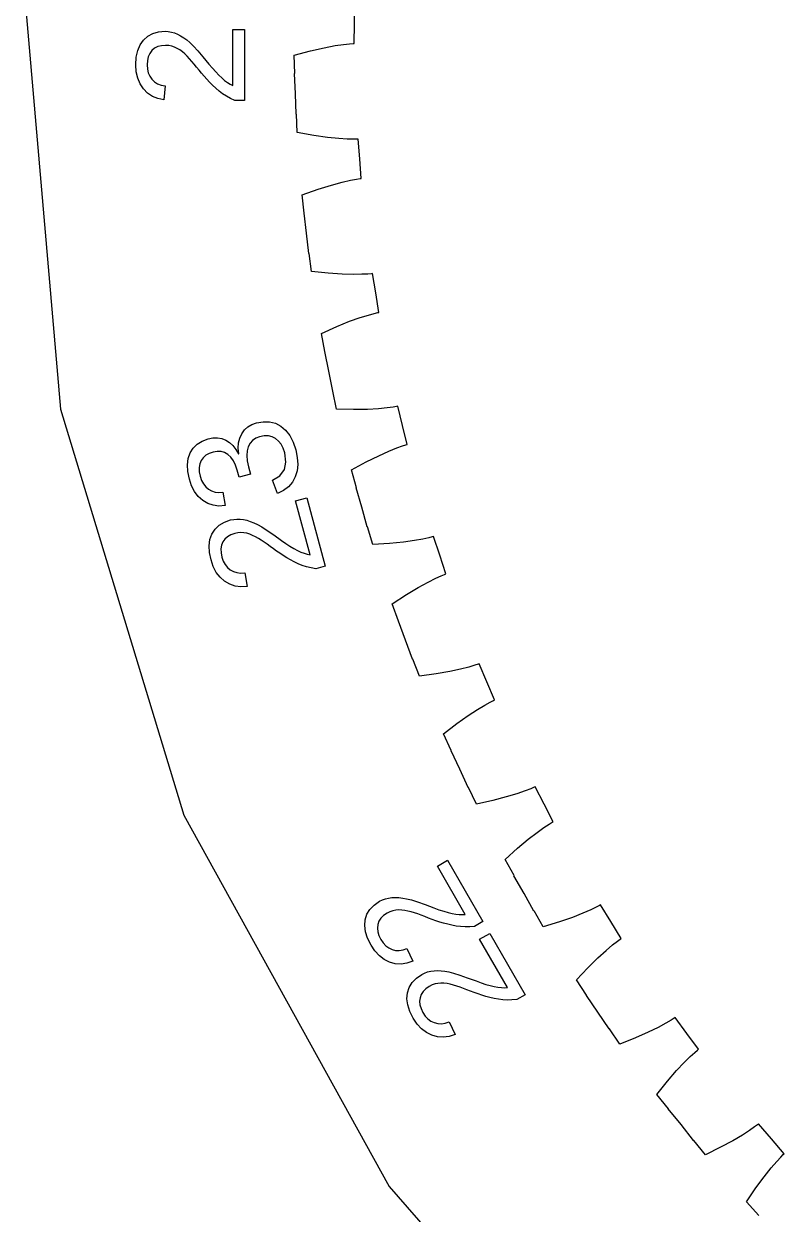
# Model space of a CAD drawing. Header units: metres. Extents: x -300 to 172, y -235 to 235.
# Drawn here: x -299.6 to -211.3, y -138.2 to 0 of the extents above; entities that cross this region are included whole.
import ezdxf

# ---------------------------------------------------------------- set-up
doc = ezdxf.new("R2010")
doc.units = ezdxf.units.M

msp = doc.modelspace()

# ---------------------------------------------------------------- linework, layer by layer
for p, q in [((-299.62, 4.35748), (-295.377, -44.7258)), ((-261.235, 0.00017), (-261.247, 2.28262)), ((-261.247, -2.28261), (-261.235, 0.00017)), ((-285.236, -1.43819), (-284.653, -1.12286)), ((-284.653, -1.12286), (-283.977, -0.93368)), ((-283.977, -0.93368), (-283.208, -0.87062)), ((-283.208, -0.87062), (-282.847, -0.89131)), ((-282.847, -0.89131), (-282.487, -0.95337)), ((-282.487, -0.95337), (-282.128, -1.05681)), ((-282.128, -1.05681), (-281.771, -1.20161)), ((-281.771, -1.20161), (-281.414, -1.38675)), ((-275.352, -7.15361), (-275.352, -0.67662)), ((-275.352, -0.67662), (-274.004, -0.67662)), ((-274.004, -0.67662), (-274.004, -8.89862)), ((-286.39, -3.10562), (-286.113, -2.43837)), ((-286.113, -2.43837), (-285.726, -1.87962)), ((-285.726, -1.87962), (-285.236, -1.43819)), ((-284.064, -2.65062), (-284.432, -2.83812)), ((-283.639, -2.53812), (-284.064, -2.65062)), ((-283.156, -2.50061), (-283.639, -2.53812)), ((-282.787, -2.52237), (-283.156, -2.50061)), ((-282.437, -2.58762), (-282.787, -2.52237)), ((-282.108, -2.69637), (-282.437, -2.58762)), ((-281.798, -2.84862), (-282.108, -2.69637)), ((-281.414, -1.38675), (-281.057, -1.61212)), ((-281.057, -1.61212), (-280.7, -1.87775)), ((-280.7, -1.87775), (-280.343, -2.18362)), ((-280.343, -2.18362), (-279.937, -2.584)), ((-279.937, -2.584), (-279.432, -3.13312)), ((-264.761, -2.77104), (-263.485, -2.53514)), ((-263.485, -2.53514), (-262.501, -2.39188)), ((-262.501, -2.39188), (-261.803, -2.31694)), ((-261.803, -2.31694), (-261.386, -2.28767)), ((-261.386, -2.28767), (-261.247, -2.28261)), ((-286.612, -4.76562), (-286.556, -3.88136)), ((-286.556, -3.88136), (-286.39, -3.10562)), ((-285.166, -3.81636), (-285.272, -4.26181)), ((-284.99, -3.42931), (-285.166, -3.81636)), ((-284.743, -3.10062), (-284.99, -3.42931)), ((-284.432, -2.83812), (-284.743, -3.10062)), ((-281.501, -3.03612), (-281.798, -2.84862)), ((-281.211, -3.25061), (-281.501, -3.03612)), ((-280.928, -3.49211), (-281.211, -3.25061)), ((-280.651, -3.76062), (-280.928, -3.49211)), ((-280.378, -4.05118), (-280.651, -3.76062)), ((-280.104, -4.35887), (-280.378, -4.05118)), ((-279.432, -3.13312), (-278.83, -3.83099)), ((-278.83, -3.83099), (-278.13, -4.67761)), ((-268.228, -3.63075), (-266.339, -3.12631)), ((-268.154, -5.76239), (-268.228, -3.63075)), ((-266.339, -3.12631), (-264.761, -2.77104)), ((-286.557, -5.5818), (-286.612, -4.76562)), ((-285.272, -4.26181), (-285.308, -4.76562)), ((-285.308, -4.76562), (-285.273, -5.24986)), ((-285.273, -5.24986), (-285.17, -5.68962)), ((-279.831, -4.68369), (-280.104, -4.35887)), ((-279.558, -5.02562), (-279.831, -4.68369)), ((-279.279, -5.3765), (-279.558, -5.02562)), ((-278.988, -5.72911), (-279.279, -5.3765)), ((-278.13, -4.67761), (-277.725, -5.15831)), ((-277.725, -5.15831), (-277.341, -5.58737)), ((-286.391, -6.32037), (-286.557, -5.5818)), ((-286.116, -6.98131), (-286.391, -6.32037)), ((-285.17, -5.68962), (-284.998, -6.08487)), ((-284.998, -6.08487), (-284.757, -6.43562)), ((-284.757, -6.43562), (-284.453, -6.72981)), ((-284.453, -6.72981), (-284.094, -6.95638)), ((-278.686, -6.0835), (-278.988, -5.72911)), ((-278.372, -6.43962), (-278.686, -6.0835)), ((-278.043, -6.7925), (-278.372, -6.43962)), ((-277.695, -7.13712), (-278.043, -6.7925)), ((-277.341, -5.58737), (-276.978, -5.9648)), ((-276.978, -5.9648), (-276.635, -6.29062)), ((-276.635, -6.29062), (-276.305, -6.56918)), ((-276.305, -6.56918), (-275.981, -6.80586)), ((-275.981, -6.80586), (-275.663, -7.00069)), ((-268.178, -5.76918), (-268.154, -5.76239)), ((-268.073, -8.11945), (-268.178, -5.76918)), ((-285.73, -7.56462), (-286.116, -6.98131)), ((-285.251, -8.05162), (-285.73, -7.56462)), ((-284.697, -8.42462), (-285.251, -8.05162)), ((-284.094, -6.95638), (-283.68, -7.11531)), ((-283.68, -7.11531), (-283.21, -7.20662)), ((-283.21, -7.20662), (-283.36, -8.82861)), ((-277.329, -7.4735), (-277.695, -7.13712)), ((-276.944, -7.80162), (-277.329, -7.4735)), ((-276.534, -8.11317), (-276.944, -7.80162)), ((-276.094, -8.39987), (-276.534, -8.11317)), ((-275.663, -7.00069), (-275.352, -7.15361)), ((-267.991, -10.4711), (-268.073, -8.11945)), ((-284.066, -8.68362), (-284.697, -8.42462)), ((-283.36, -8.82861), (-284.066, -8.68362)), ((-275.624, -8.66168), (-276.094, -8.39987)), ((-275.123, -8.89862), (-275.624, -8.66168)), ((-274.004, -8.89862), (-275.123, -8.89862)), ((-267.967, -10.4759), (-267.991, -10.4711)), ((-267.871, -12.6066), (-267.967, -10.4759)), ((-265.947, -12.9594), (-267.871, -12.6066)), ((-264.347, -13.1882), (-265.947, -12.9594)), ((-263.056, -13.322), (-264.347, -13.1882)), ((-262.064, -13.3866), (-263.056, -13.322)), ((-261.362, -13.4058), (-262.064, -13.3866)), ((-260.943, -13.4018), (-261.362, -13.4058)), ((-260.805, -13.3959), (-260.943, -13.4018)), ((-260.611, -15.6703), (-260.805, -13.3959)), ((-260.442, -17.9467), (-260.611, -15.6703)), ((-260.993, -18.0251), (-260.58, -17.9628)), ((-260.58, -17.9628), (-260.442, -17.9467)), ((-267.294, -19.8452), (-265.451, -19.1923)), ((-265.451, -19.1923), (-263.907, -18.7128)), ((-263.907, -18.7128), (-262.653, -18.3763)), ((-262.653, -18.3763), (-261.683, -18.1553)), ((-261.683, -18.1553), (-260.993, -18.0251)), ((-267.051, -21.9642), (-267.294, -19.8452)), ((-267.075, -21.9729), (-267.051, -21.9642)), ((-266.782, -24.3073), (-267.075, -21.9729)), ((-266.515, -26.6451), (-266.782, -24.3073)), ((-266.489, -26.648), (-266.515, -26.6451)), ((-266.225, -28.7644), (-266.489, -26.648)), ((-264.279, -28.9632), (-266.225, -28.7644)), ((-262.666, -29.0641), (-264.279, -28.9632)), ((-259.256, -29.0067), (-259.673, -29.0439)), ((-259.118, -28.9897), (-259.256, -29.0067)), ((-258.745, -31.2415), (-259.118, -28.9897)), ((-261.368, -29.0949), (-262.666, -29.0641)), ((-260.374, -29.0805), (-261.368, -29.0949)), ((-259.673, -29.0439), (-260.374, -29.0805)), ((-258.395, -33.4973), (-258.745, -31.2415)), ((-263.289, -35.1369), (-261.788, -34.5363)), ((-261.788, -34.5363), (-260.565, -34.1012)), ((-260.565, -34.1012), (-259.616, -33.8039)), ((-259.616, -33.8039), (-258.939, -33.6192)), ((-258.939, -33.6192), (-258.531, -33.5243)), ((-258.531, -33.5243), (-258.395, -33.4973)), ((-265.074, -35.9342), (-263.289, -35.1369)), ((-264.664, -38.0272), (-265.074, -35.9342)), ((-264.687, -38.0378), (-264.664, -38.0272)), ((-264.21, -40.3417), (-264.687, -38.0378)), ((-263.758, -42.6507), (-264.21, -40.3417)), ((-263.732, -42.6515), (-263.758, -42.6507)), ((-263.3, -44.7402), (-263.732, -42.6515)), ((-295.377, -44.7258), (-281.022, -91.8544)), ((-261.345, -44.7839), (-263.3, -44.7402)), ((-259.729, -44.7563), (-261.345, -44.7839)), ((-258.433, -44.6838), (-259.729, -44.7563)), ((-257.443, -44.5905), (-258.433, -44.6838)), ((-256.746, -44.4983), (-257.443, -44.5905)), ((-256.334, -44.4281), (-256.746, -44.4983)), ((-256.198, -44.4002), (-256.334, -44.4281)), ((-255.647, -46.6152), (-256.198, -44.4002)), ((-274.006, -47.1527), (-273.618, -46.7977)), ((-273.618, -46.7977), (-273.155, -46.5231)), ((-273.155, -46.5231), (-272.619, -46.3292)), ((-272.619, -46.3292), (-271.82, -46.1859)), ((-271.82, -46.1859), (-271.079, -46.1996)), ((-271.079, -46.1996), (-270.397, -46.3702)), ((-270.397, -46.3702), (-269.772, -46.6978)), ((-269.772, -46.6978), (-269.218, -47.1755)), ((-255.119, -48.8361), (-255.647, -46.6152)), ((-278.923, -48.4404), (-278.227, -48.1871)), ((-278.227, -48.1871), (-277.666, -48.0796)), ((-277.666, -48.0796), (-277.136, -48.0671)), ((-277.136, -48.0671), (-276.64, -48.1494)), ((-276.64, -48.1494), (-276.175, -48.3267)), ((-276.175, -48.3267), (-275.747, -48.5952)), ((-274.683, -48.6477), (-274.55, -48.091)), ((-274.55, -48.091), (-274.32, -47.5884)), ((-274.32, -47.5884), (-274.006, -47.1527)), ((-273.063, -48.3561), (-273.353, -48.6863)), ((-272.693, -48.1057), (-273.063, -48.3561)), ((-272.245, -47.9351), (-272.693, -48.1057)), ((-271.708, -47.8354), (-272.245, -47.9351)), ((-271.218, -47.8367), (-271.708, -47.8354)), ((-270.775, -47.9389), (-271.218, -47.8367)), ((-270.379, -48.1421), (-270.775, -47.9389)), ((-270.033, -48.4365), (-270.379, -48.1421)), ((-269.218, -47.1755), (-268.747, -47.7962)), ((-268.747, -47.7962), (-268.359, -48.5601)), ((-280.309, -49.8175), (-279.964, -49.2556)), ((-279.964, -49.2556), (-279.501, -48.7965)), ((-279.501, -48.7965), (-278.923, -48.4404)), ((-277.645, -49.7195), (-278.095, -49.878)), ((-277.17, -49.6388), (-277.645, -49.7195)), ((-276.725, -49.659), (-277.17, -49.6388)), ((-276.311, -49.7802), (-276.725, -49.659)), ((-275.747, -48.5952), (-275.357, -48.9523)), ((-275.357, -48.9523), (-275.006, -49.3979)), ((-275.006, -49.3979), (-274.694, -49.9321)), ((-274.72, -49.2584), (-274.683, -48.6477)), ((-274.661, -49.923), (-274.72, -49.2584)), ((-273.693, -49.579), (-273.729, -50.1267)), ((-273.565, -49.0964), (-273.693, -49.579)), ((-273.353, -48.6863), (-273.565, -49.0964)), ((-269.743, -48.8121), (-270.033, -48.4365)), ((-269.506, -49.2689), (-269.743, -48.8121)), ((-269.324, -49.8068), (-269.506, -49.2689)), ((-268.359, -48.5601), (-268.056, -49.467)), ((-268.056, -49.467), (-267.875, -50.3456)), ((-258.419, -50.1414), (-257.234, -49.6105)), ((-257.234, -49.6105), (-256.312, -49.2387)), ((-256.312, -49.2387), (-255.651, -49.0009)), ((-255.651, -49.0009), (-255.253, -48.8739)), ((-255.253, -48.8739), (-255.119, -48.8361)), ((-280.62, -51.1878), (-280.531, -50.4665)), ((-280.531, -50.4665), (-280.309, -49.8175)), ((-279.186, -51.0793), (-279.258, -51.5122)), ((-279.025, -50.696), (-279.186, -51.0793)), ((-278.785, -50.3663), (-279.025, -50.696)), ((-278.475, -50.0936), (-278.785, -50.3663)), ((-278.095, -49.878), (-278.475, -50.0936)), ((-275.926, -50.0023), (-276.311, -49.7802)), ((-275.582, -50.3196), (-275.926, -50.0023)), ((-275.287, -50.7261), (-275.582, -50.3196)), ((-275.043, -51.222), (-275.287, -50.7261)), ((-274.694, -49.9321), (-274.661, -49.923)), ((-273.729, -50.1267), (-273.675, -50.7395)), ((-273.675, -50.7395), (-273.53, -51.4174)), ((-269.372, -51.7559), (-269.181, -50.8708)), ((-269.181, -50.8708), (-269.324, -49.8068)), ((-267.875, -50.3456), (-267.822, -51.1597)), ((-261.584, -51.796), (-259.867, -50.8594)), ((-259.867, -50.8594), (-258.419, -50.1414)), ((-280.577, -51.9815), (-280.62, -51.1878)), ((-280.401, -52.8475), (-280.577, -51.9815)), ((-279.258, -51.5122), (-279.242, -51.9949)), ((-279.242, -51.9949), (-279.137, -52.5274)), ((-274.849, -51.8071), (-275.043, -51.222)), ((-274.626, -52.6417), (-274.849, -51.8071)), ((-273.298, -52.2858), (-274.626, -52.6417)), ((-273.53, -51.4174), (-273.298, -52.2858)), ((-270.752, -52.9898), (-269.895, -52.4623)), ((-269.895, -52.4623), (-269.372, -51.7559)), ((-267.896, -51.9093), (-268.098, -52.5944)), ((-267.822, -51.1597), (-267.896, -51.9093)), ((-261.008, -53.8498), (-261.584, -51.796)), ((-280.138, -53.6221), (-280.401, -52.8475)), ((-279.792, -54.2939), (-280.138, -53.6221)), ((-279.137, -52.5274), (-278.975, -53.0011)), ((-278.975, -53.0011), (-278.762, -53.409)), ((-278.762, -53.409), (-278.496, -53.7511)), ((-278.496, -53.7511), (-278.178, -54.0273)), ((-270.182, -54.5351), (-270.752, -52.9898)), ((-268.884, -53.7321), (-269.469, -54.1754)), ((-268.427, -53.2051), (-268.884, -53.7321)), ((-268.098, -52.5944), (-268.427, -53.2051)), ((-261.03, -53.8622), (-261.008, -53.8498)), ((-260.372, -56.121), (-261.03, -53.8622)), ((-279.363, -54.8632), (-279.792, -54.2939)), ((-278.851, -55.3298), (-279.363, -54.8632)), ((-278.178, -54.0273), (-277.817, -54.2305)), ((-277.817, -54.2305), (-277.42, -54.354)), ((-277.42, -54.354), (-276.988, -54.398)), ((-276.988, -54.398), (-276.519, -54.3623)), ((-276.519, -54.3623), (-276.225, -55.9348)), ((-269.469, -54.1754), (-270.182, -54.5351)), ((-268.066, -55.3797), (-266.763, -55.0308)), ((-266.763, -55.0308), (-264.635, -62.9727)), ((-278.272, -55.6788), (-278.851, -55.3298)), ((-277.641, -55.8959), (-278.272, -55.6788)), ((-276.958, -55.9812), (-277.641, -55.8959)), ((-276.225, -55.9348), (-276.958, -55.9812)), ((-266.389, -61.636), (-268.066, -55.3797)), ((-259.737, -58.3867), (-260.372, -56.121)), ((-276.935, -58.2181), (-276.33, -57.8604)), ((-276.33, -57.8604), (-275.604, -57.6004)), ((-275.604, -57.6004), (-275.25, -57.5269)), ((-275.25, -57.5269), (-274.886, -57.4938)), ((-274.886, -57.4938), (-274.513, -57.5008)), ((-274.513, -57.5008), (-274.13, -57.5482)), ((-274.13, -57.5482), (-273.737, -57.6346)), ((-273.737, -57.6346), (-273.334, -57.7599)), ((-273.334, -57.7599), (-272.92, -57.9241)), ((-272.92, -57.9241), (-272.496, -58.1271)), ((-278.004, -59.8667), (-277.775, -59.2267)), ((-277.775, -59.2267), (-277.416, -58.6736)), ((-277.416, -58.6736), (-276.935, -58.2181)), ((-275.588, -59.3226), (-275.97, -59.5413)), ((-275.132, -59.1614), (-275.588, -59.3226)), ((-274.769, -59.0868), (-275.132, -59.1614)), ((-274.415, -59.0594), (-274.769, -59.0868)), ((-274.068, -59.0792), (-274.415, -59.0594)), ((-273.73, -59.146), (-274.068, -59.0792)), ((-273.395, -59.2504), (-273.73, -59.146)), ((-273.059, -59.3825), (-273.395, -59.2504)), ((-272.723, -59.5424), (-273.059, -59.3825)), ((-272.496, -58.1271), (-272.001, -58.4088)), ((-272.001, -58.4088), (-271.371, -58.8087)), ((-271.371, -58.8087), (-270.609, -59.3269)), ((-270.609, -59.3269), (-269.713, -59.9634)), ((-259.712, -58.3855), (-259.737, -58.3867)), ((-259.115, -60.4332), (-259.712, -58.3855)), ((-278.099, -60.5829), (-278.004, -59.8667)), ((-278.059, -61.3752), (-278.099, -60.5829)), ((-276.663, -60.5331), (-276.733, -60.9527)), ((-276.509, -60.1517), (-276.663, -60.5331)), ((-276.277, -59.8177), (-276.509, -60.1517)), ((-275.97, -59.5413), (-276.277, -59.8177)), ((-272.386, -59.7301), (-272.723, -59.5424)), ((-272.047, -59.9401), (-272.386, -59.7301)), ((-271.703, -60.1666), (-272.047, -59.9401)), ((-271.355, -60.4096), (-271.703, -60.1666)), ((-271.003, -60.6691), (-271.355, -60.4096)), ((-270.642, -60.9358), (-271.003, -60.6691)), ((-269.713, -59.9634), (-269.198, -60.323)), ((-269.198, -60.323), (-268.716, -60.6381)), ((-268.716, -60.6381), (-268.268, -60.9086)), ((-257.163, -60.3214), (-259.115, -60.4332)), ((-255.554, -60.1655), (-257.163, -60.3214)), ((-254.268, -59.9903), (-255.554, -60.1655)), ((-253.288, -59.8186), (-254.268, -59.9903)), ((-252.602, -59.6713), (-253.288, -59.8186)), ((-252.196, -59.5686), (-252.602, -59.6713)), ((-252.063, -59.53), (-252.196, -59.5686)), ((-251.338, -61.6942), (-252.063, -59.53)), ((-277.884, -62.2437), (-278.059, -61.3752)), ((-276.733, -60.9527), (-276.72, -61.4104)), ((-276.72, -61.4104), (-276.624, -61.9062)), ((-276.624, -61.9062), (-276.465, -62.365)), ((-270.27, -61.2012), (-270.642, -60.9358)), ((-269.887, -61.4653), (-270.27, -61.2012)), ((-269.491, -61.728), (-269.887, -61.4653)), ((-269.082, -61.9837), (-269.491, -61.728)), ((-268.657, -62.2266), (-269.082, -61.9837)), ((-268.268, -60.9086), (-267.852, -61.1345)), ((-267.852, -61.1345), (-267.461, -61.3181)), ((-267.461, -61.3181), (-267.087, -61.463)), ((-267.087, -61.463), (-266.73, -61.5689)), ((-266.73, -61.5689), (-266.389, -61.636)), ((-250.635, -63.8662), (-251.338, -61.6942)), ((-277.619, -63.0178), (-277.884, -62.2437)), ((-277.268, -63.6884), (-277.619, -63.0178)), ((-276.465, -62.365), (-276.252, -62.763)), ((-276.252, -62.763), (-275.983, -63.1003)), ((-275.983, -63.1003), (-275.66, -63.3767)), ((-275.66, -63.3767), (-275.29, -63.5823)), ((-268.216, -62.4567), (-268.657, -62.2266)), ((-267.759, -62.674), (-268.216, -62.4567)), ((-267.283, -62.8689), (-267.759, -62.674)), ((-266.784, -63.0319), (-267.283, -62.8689)), ((-266.261, -63.163), (-266.784, -63.0319)), ((-265.716, -63.2623), (-266.261, -63.163)), ((-264.635, -62.9727), (-265.716, -63.2623)), ((-276.831, -64.2554), (-277.268, -63.6884)), ((-276.307, -64.719), (-276.831, -64.2554)), ((-275.719, -65.0656), (-276.307, -64.719)), ((-275.29, -63.5823), (-274.885, -63.7083)), ((-274.885, -63.7083), (-274.443, -63.7545)), ((-274.443, -63.7545), (-273.966, -63.721)), ((-273.966, -63.721), (-273.691, -65.3265)), ((-253.82, -65.4295), (-252.682, -64.8062)), ((-252.682, -64.8062), (-251.792, -64.3623)), ((-251.792, -64.3623), (-251.152, -64.0727)), ((-251.152, -64.0727), (-250.765, -63.9144)), ((-250.765, -63.9144), (-250.635, -63.8662)), ((-275.087, -65.2823), (-275.719, -65.0656)), ((-274.411, -65.3694), (-275.087, -65.2823)), ((-273.691, -65.3265), (-274.411, -65.3694)), ((-256.844, -67.3303), (-255.207, -66.2603)), ((-255.207, -66.2603), (-253.82, -65.4295)), ((-256.107, -69.3319), (-256.844, -67.3303)), ((-256.128, -69.346), (-256.107, -69.3319)), ((-255.293, -71.5454), (-256.128, -69.346)), ((-254.48, -73.7534), (-255.293, -71.5454)), ((-254.455, -73.7503), (-254.48, -73.7534)), ((-253.697, -75.7441), (-254.455, -73.7503)), ((-247.265, -74.4671), (-247.937, -74.6685)), ((-246.869, -74.3326), (-247.265, -74.4671)), ((-246.739, -74.2835), (-246.869, -74.3326)), ((-245.844, -76.3836), (-246.739, -74.2835)), ((-251.76, -75.4776), (-253.697, -75.7441)), ((-250.168, -75.1943), (-251.76, -75.4776)), ((-248.9, -74.9175), (-250.168, -75.1943)), ((-247.937, -74.6685), (-248.9, -74.9175)), ((-244.971, -78.4925), (-245.844, -76.3836)), ((-246.085, -79.079), (-245.47, -78.7395)), ((-245.47, -78.7395), (-245.097, -78.5509)), ((-245.097, -78.5509), (-244.971, -78.4925)), ((-248.022, -80.3039), (-246.937, -79.5921)), ((-246.937, -79.5921), (-246.085, -79.079)), ((-250.885, -82.4389), (-249.339, -81.2423)), ((-249.339, -81.2423), (-248.022, -80.3039)), ((-249.991, -84.3757), (-250.885, -82.4389)), ((-250.011, -84.3914), (-249.991, -84.3757)), ((-249.004, -86.5173), (-250.011, -84.3914)), ((-248.018, -88.654), (-249.004, -86.5173)), ((-247.993, -88.6488), (-248.018, -88.654)), ((-247.08, -90.5761), (-247.993, -88.6488)), ((-243.606, -89.7477), (-245.17, -90.1566)), ((-242.363, -89.371), (-243.606, -89.7477)), ((-241.424, -89.0463), (-242.363, -89.371)), ((-240.769, -88.7922), (-241.424, -89.0463)), ((-240.385, -88.6265), (-240.769, -88.7922)), ((-240.259, -88.5673), (-240.385, -88.6265)), ((-239.2, -90.5893), (-240.259, -88.5673)), ((-245.17, -90.1566), (-247.08, -90.5761)), ((-238.162, -92.6225), (-239.2, -90.5893)), ((-281.022, -91.8544), (-257.182, -134.969)), ((-241.06, -94.6706), (-240.035, -93.8748)), ((-240.035, -93.8748), (-239.226, -93.2957)), ((-239.226, -93.2957), (-238.641, -92.9084)), ((-238.641, -92.9084), (-238.283, -92.6908)), ((-238.283, -92.6908), (-238.162, -92.6225)), ((-242.298, -95.7107), (-241.06, -94.6706)), ((-243.744, -97.0264), (-242.298, -95.7107)), ((-251.601, -97.7691), (-250.434, -97.0951)), ((-248.362, -103.378), (-251.601, -97.7691)), ((-250.434, -97.0951), (-246.323, -104.216)), ((-242.7, -98.886), (-243.744, -97.0264)), ((-242.718, -98.9033), (-242.7, -98.886)), ((-241.545, -100.943), (-242.718, -98.9033)), ((-258.942, -102.304), (-258.307, -101.865)), ((-258.307, -101.865), (-257.985, -101.703)), ((-257.985, -101.703), (-257.642, -101.576)), ((-257.642, -101.576), (-257.28, -101.487)), ((-257.28, -101.487), (-256.897, -101.433)), ((-256.897, -101.433), (-256.496, -101.415)), ((-256.496, -101.415), (-256.074, -101.432)), ((-256.074, -101.432), (-255.632, -101.483)), ((-255.632, -101.483), (-255.17, -101.57)), ((-255.17, -101.57), (-254.618, -101.713)), ((-254.618, -101.713), (-253.907, -101.937)), ((-253.907, -101.937), (-253.036, -102.24)), ((-253.036, -102.24), (-252.006, -102.623)), ((-240.393, -102.994), (-241.545, -100.943)), ((-259.984, -103.998), (-259.78, -103.371)), ((-259.78, -103.371), (-259.433, -102.806)), ((-259.433, -102.806), (-258.942, -102.304)), ((-257.847, -103.525), (-258.159, -103.835)), ((-257.447, -103.251), (-257.847, -103.525)), ((-257.117, -103.085), (-257.447, -103.251)), ((-256.782, -102.967), (-257.117, -103.085)), ((-256.442, -102.896), (-256.782, -102.967)), ((-256.097, -102.873), (-256.442, -102.896)), ((-255.747, -102.887), (-256.097, -102.873)), ((-255.388, -102.928), (-255.747, -102.887)), ((-255.022, -102.995), (-255.388, -102.928)), ((-254.648, -103.089), (-255.022, -102.995)), ((-254.266, -103.204), (-254.648, -103.089)), ((-253.876, -103.334), (-254.266, -103.204)), ((-253.477, -103.479), (-253.876, -103.334)), ((-253.069, -103.638), (-253.477, -103.479)), ((-252.652, -103.803), (-253.069, -103.638)), ((-252.006, -102.623), (-251.416, -102.837)), ((-251.416, -102.837), (-250.869, -103.017)), ((-250.869, -103.017), (-250.365, -103.162)), ((-250.365, -103.162), (-249.905, -103.272)), ((-249.905, -103.272), (-249.48, -103.349)), ((-249.48, -103.349), (-249.081, -103.392)), ((-249.081, -103.392), (-248.709, -103.402)), ((-248.709, -103.402), (-248.362, -103.378)), ((-240.368, -102.987), (-240.393, -102.994)), ((-239.304, -104.835), (-240.368, -102.987)), ((-234.699, -103.259), (-235.907, -103.734)), ((-233.788, -102.861), (-234.699, -103.259)), ((-233.156, -102.556), (-233.788, -102.861)), ((-232.786, -102.36), (-233.156, -102.556)), ((-232.665, -102.291), (-232.786, -102.36)), ((-231.449, -104.223), (-232.665, -102.291)), ((-260.04, -104.676), (-259.984, -103.998)), ((-259.946, -105.392), (-260.04, -104.676)), ((-258.522, -104.564), (-258.572, -104.972)), ((-258.572, -104.972), (-258.531, -105.396)), ((-258.384, -104.181), (-258.522, -104.564)), ((-258.159, -103.835), (-258.384, -104.181)), ((-252.224, -103.963), (-252.652, -103.803)), ((-251.785, -104.119), (-252.224, -103.963)), ((-251.335, -104.27), (-251.785, -104.119)), ((-250.874, -104.411), (-251.335, -104.27)), ((-250.4, -104.536), (-250.874, -104.411)), ((-249.915, -104.644), (-250.4, -104.536)), ((-249.417, -104.736), (-249.915, -104.644)), ((-248.907, -104.8), (-249.417, -104.736)), ((-248.382, -104.829), (-248.907, -104.8)), ((-247.844, -104.82), (-248.382, -104.829)), ((-247.292, -104.775), (-247.844, -104.82)), ((-246.323, -104.216), (-247.292, -104.775)), ((-237.434, -104.266), (-239.304, -104.835)), ((-235.907, -103.734), (-237.434, -104.266)), ((-230.253, -106.167), (-231.449, -104.223)), ((-259.702, -106.147), (-259.946, -105.392)), ((-259.308, -106.94), (-259.702, -106.147)), ((-258.531, -105.396), (-258.4, -105.834)), ((-258.4, -105.834), (-258.179, -106.288)), ((-258.179, -106.288), (-257.907, -106.69)), ((-246.698, -106.262), (-245.53, -105.588)), ((-243.459, -111.871), (-246.698, -106.262)), ((-245.53, -105.588), (-241.419, -112.708)), ((-230.707, -106.49), (-230.368, -106.245)), ((-230.368, -106.245), (-230.253, -106.167)), ((-258.852, -107.62), (-259.308, -106.94)), ((-258.34, -108.176), (-258.852, -107.62)), ((-257.907, -106.69), (-257.597, -107.02)), ((-257.597, -107.02), (-257.251, -107.276)), ((-257.251, -107.276), (-256.866, -107.459)), ((-256.866, -107.459), (-256.457, -107.562)), ((-256.457, -107.562), (-256.033, -107.579)), ((-256.033, -107.579), (-255.594, -107.509)), ((-255.594, -107.509), (-255.141, -107.353)), ((-255.141, -107.353), (-254.46, -108.833)), ((-232.979, -108.439), (-232.02, -107.564)), ((-232.02, -107.564), (-231.26, -106.923)), ((-231.26, -106.923), (-230.707, -106.49)), ((-257.77, -108.611), (-258.34, -108.176)), ((-257.145, -108.923), (-257.77, -108.611)), ((-256.487, -109.106), (-257.145, -108.923)), ((-255.82, -109.152), (-256.487, -109.106)), ((-255.144, -109.061), (-255.82, -109.152)), ((-254.46, -108.833), (-255.144, -109.061)), ((-234.13, -109.574), (-232.979, -108.439)), ((-254.039, -110.797), (-253.404, -110.358)), ((-253.404, -110.358), (-253.081, -110.195)), ((-253.081, -110.195), (-252.739, -110.069)), ((-252.739, -110.069), (-252.376, -109.979)), ((-252.376, -109.979), (-251.994, -109.926)), ((-251.994, -109.926), (-251.592, -109.908)), ((-251.592, -109.908), (-251.171, -109.925)), ((-251.171, -109.925), (-250.729, -109.976)), ((-250.729, -109.976), (-250.266, -110.062)), ((-250.266, -110.062), (-249.715, -110.206)), ((-249.715, -110.206), (-249.003, -110.43)), ((-249.003, -110.43), (-248.133, -110.733)), ((-235.467, -111), (-234.13, -109.574)), ((-255.08, -112.491), (-254.877, -111.864)), ((-254.877, -111.864), (-254.53, -111.299)), ((-254.53, -111.299), (-254.039, -110.797)), ((-252.544, -111.743), (-252.944, -112.017)), ((-252.214, -111.578), (-252.544, -111.743)), ((-251.878, -111.46), (-252.214, -111.578)), ((-251.539, -111.389), (-251.878, -111.46)), ((-251.194, -111.366), (-251.539, -111.389)), ((-250.843, -111.38), (-251.194, -111.366)), ((-250.485, -111.421), (-250.843, -111.38)), ((-250.119, -111.488), (-250.485, -111.421)), ((-249.745, -111.582), (-250.119, -111.488)), ((-249.363, -111.697), (-249.745, -111.582)), ((-248.973, -111.827), (-249.363, -111.697)), ((-248.573, -111.972), (-248.973, -111.827)), ((-248.133, -110.733), (-247.103, -111.116)), ((-247.103, -111.116), (-246.512, -111.33)), ((-246.512, -111.33), (-245.965, -111.51)), ((-245.965, -111.51), (-245.462, -111.655)), ((-245.462, -111.655), (-245.002, -111.765)), ((-245.002, -111.765), (-244.577, -111.842)), ((-244.577, -111.842), (-244.178, -111.885)), ((-244.178, -111.885), (-243.805, -111.894)), ((-243.805, -111.894), (-243.459, -111.871)), ((-234.278, -112.771), (-235.467, -111)), ((-255.137, -113.168), (-255.08, -112.491)), ((-255.043, -113.885), (-255.137, -113.168)), ((-253.619, -113.057), (-253.668, -113.465)), ((-253.481, -112.674), (-253.619, -113.057)), ((-253.256, -112.328), (-253.481, -112.674)), ((-252.944, -112.017), (-253.256, -112.328)), ((-248.166, -112.131), (-248.573, -111.972)), ((-247.749, -112.296), (-248.166, -112.131)), ((-247.321, -112.456), (-247.749, -112.296)), ((-246.882, -112.611), (-247.321, -112.456)), ((-246.432, -112.763), (-246.882, -112.611)), ((-245.97, -112.904), (-246.432, -112.763)), ((-245.497, -113.029), (-245.97, -112.904)), ((-245.011, -113.137), (-245.497, -113.029)), ((-244.514, -113.228), (-245.011, -113.137)), ((-244.003, -113.293), (-244.514, -113.228)), ((-243.479, -113.322), (-244.003, -113.293)), ((-242.941, -113.313), (-243.479, -113.322)), ((-242.388, -113.268), (-242.941, -113.313)), ((-241.419, -112.708), (-242.388, -113.268)), ((-234.296, -112.79), (-234.278, -112.771)), ((-232.964, -114.729), (-234.296, -112.79)), ((-254.799, -114.64), (-255.043, -113.885)), ((-254.405, -115.433), (-254.799, -114.64)), ((-253.668, -113.465), (-253.628, -113.888)), ((-253.628, -113.888), (-253.497, -114.327)), ((-253.497, -114.327), (-253.275, -114.781)), ((-253.949, -116.112), (-254.405, -115.433)), ((-253.275, -114.781), (-253.003, -115.183)), ((-253.003, -115.183), (-252.694, -115.512)), ((-252.694, -115.512), (-252.347, -115.769)), ((-252.347, -115.769), (-251.963, -115.952)), ((-251.963, -115.952), (-251.553, -116.055)), ((-251.553, -116.055), (-251.129, -116.072)), ((-251.129, -116.072), (-250.691, -116.002)), ((-250.691, -116.002), (-250.238, -115.846)), ((-250.238, -115.846), (-249.557, -117.326)), ((-231.652, -116.683), (-232.964, -114.729)), ((-225.079, -116.026), (-225.955, -116.495)), ((-224.473, -115.671), (-225.079, -116.026)), ((-224.12, -115.447), (-224.473, -115.671)), ((-224.005, -115.368), (-224.12, -115.447)), ((-222.639, -117.197), (-224.005, -115.368)), ((-253.436, -116.669), (-253.949, -116.112)), ((-252.867, -117.104), (-253.436, -116.669)), ((-252.241, -117.416), (-252.867, -117.104)), ((-251.583, -117.599), (-252.241, -117.416)), ((-249.557, -117.326), (-250.241, -117.553)), ((-231.629, -116.674), (-231.652, -116.683)), ((-230.421, -118.432), (-231.629, -116.674)), ((-227.122, -117.064), (-228.602, -117.715)), ((-225.955, -116.495), (-227.122, -117.064)), ((-221.293, -119.04), (-222.639, -117.197)), ((-250.917, -117.644), (-251.583, -117.599)), ((-250.241, -117.553), (-250.917, -117.644)), ((-228.602, -117.715), (-230.421, -118.432)), ((-222.943, -120.573), (-222.236, -119.873)), ((-222.236, -119.873), (-221.719, -119.398)), ((-221.719, -119.398), (-221.401, -119.127)), ((-221.401, -119.127), (-221.293, -119.04)), ((-224.887, -122.744), (-223.829, -121.521)), ((-223.829, -121.521), (-222.943, -120.573)), ((-226.106, -124.273), (-224.887, -122.744)), ((-224.78, -125.943), (-226.106, -124.273)), ((-224.796, -125.963), (-224.78, -125.943)), ((-223.314, -127.791), (-224.796, -125.963)), ((-221.852, -129.634), (-223.314, -127.791)), ((-215.351, -128.457), (-216.188, -128.994)), ((-214.775, -128.055), (-215.351, -128.457)), ((-214.441, -127.803), (-214.775, -128.055)), ((-214.333, -127.716), (-214.441, -127.803)), ((-212.826, -129.43), (-214.333, -127.716)), ((-221.829, -129.623), (-221.852, -129.634)), ((-220.486, -131.28), (-221.829, -129.623)), ((-217.306, -129.654), (-218.729, -130.421)), ((-216.188, -128.994), (-217.306, -129.654)), ((-211.338, -131.161), (-212.826, -129.43)), ((-218.729, -130.421), (-220.486, -131.28)), ((-211.735, -131.552), (-211.439, -131.256)), ((-211.439, -131.256), (-211.338, -131.161)), ((-212.861, -132.82), (-212.212, -132.066)), ((-212.212, -132.066), (-211.735, -131.552)), ((-214.626, -135.139), (-213.669, -133.836)), ((-213.669, -133.836), (-212.861, -132.82)), ((-257.182, -134.969), (-224.899, -172.184)), ((-215.72, -136.759), (-214.626, -135.139)), ((-214.266, -138.319), (-215.72, -136.759))]:
    msp.add_line(p, q)

doc.saveas('drawing.dxf')
